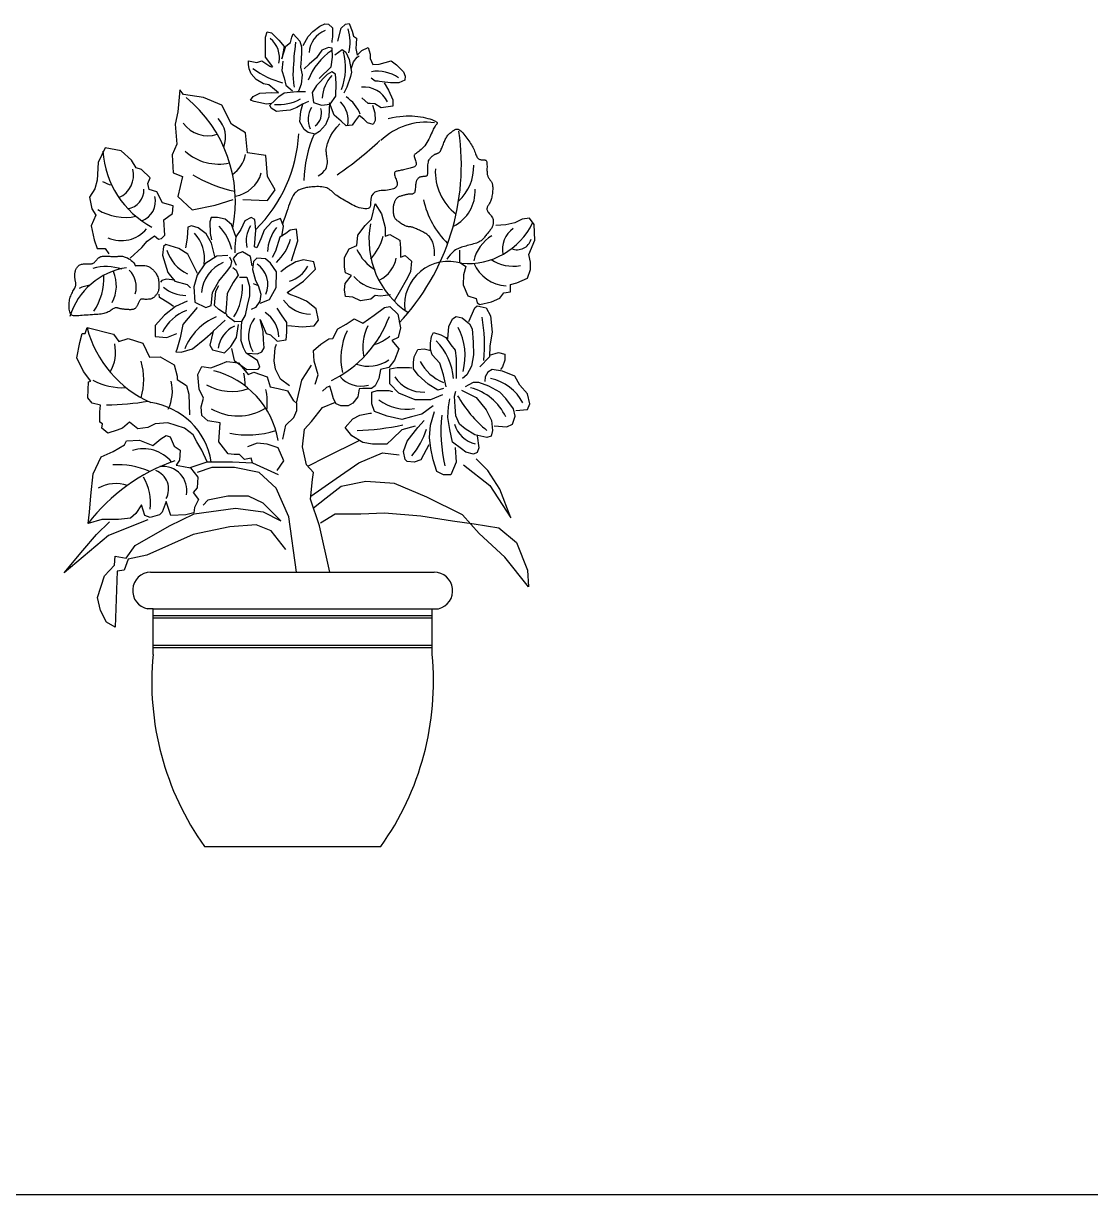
# Model space of a CAD drawing. Header units: millimetres. Extents: x 12377 to 30673, y 89761 to 101952.
# Drawn here: x 19949 to 20802, y 97844 to 98780 of the extents above; entities that cross this region are included whole.
import ezdxf

# ---------------------------------------------------------------- set-up
doc = ezdxf.new("R2010")
doc.units = ezdxf.units.MM
doc.layers.add('www.cad-blocks.net', color=7, linetype='Continuous')

# ---------------------------------------------------------------- blocks, each defined once
blk = doc.blocks.new('A$C34296723')
for p, q in [((69.08, 219.4, 2.49), (295.75, 219.4, 2.49)), ((71.19, 190.15, 2.49), (66.83, 190.15, 2.49)), ((71.19, 190.15, 2.49), (294.25, 190.15, 2.49)), ((71.19, 153.58, 2.49), (71.19, 190.15, 2.49)), ((294.25, 190.15, 2.49), (299.36, 190.15, 2.49)), ((294.25, 153.58, 2.49), (294.25, 190.15, 2.49)), ((71.19, 184.66, 2.49), (294.25, 184.66, 2.49)), ((71.19, 182.83, 2.49), (294.25, 182.83, 2.49)), ((71.19, 160.89, 2.49), (294.25, 160.89, 2.49)), ((71.19, 159.06, 2.49), (294.25, 159.06, 2.49)), ((112.26, 0, 2.49), (253.18, 0, 2.49))]:
    blk.add_line(p, q)
for points in [[(191.18, 640.65), (195.08, 647.79), (198.98, 651.69), (204.51, 655.91), (208.41, 657.86), (211.33, 657.53), (214.58, 654.61), (214.58, 647.47), (213.93, 644.22), (213.93, 642.92)], [(218.81, 643.9), (221.41, 654.29), (224.98, 657.53), (227.91, 658.18), (230.18, 652.01), (231.48, 648.12), (233.76, 646.5), (233.43, 641.95), (233.11, 638.05), (234.41, 632.86), (237.98, 636.43), (243.18, 639.03), (244.81, 633.51), (244.81, 630.26), (246.76, 625.39), (251.96, 625.72), (261.38, 628.31), (265.61, 625.07), (271.46, 619.55), (272.76, 615.98), (272.43, 612.73), (267.56, 610.78), (261.06, 610.78), (252.28, 611.75), (250.98, 612.08), (248.71, 612.08), (245.46, 614.35)], [(166.81, 623.44), (160.96, 631.24), (160.96, 639.03), (160.96, 647.14), (162.26, 651.37), (165.83, 650.72), (171.68, 644.87), (175.91, 639.68), (173.96, 629.94), (177.21, 640), (181.11, 642.92), (182.08, 647.14), (183.06, 649.74), (188.58, 643.9), (189.88, 639.35), (189.88, 635.13), (189.56, 629.61), (188.91, 623.12), (190.21, 616.95), (189.56, 609.48), (187.28, 603.96)], [(203.86, 614.03), (213.61, 623.44), (214.58, 631.24), (214.26, 638.38), (211.33, 639.03), (206.13, 636.75), (201.91, 630.59), (196.06, 625.72), (191.83, 621.82)], [(216.53, 633.18), (222.38, 637.4), (225.31, 635.13), (227.91, 629.29), (229.86, 619.22), (228.88, 615.65), (225.96, 607.21), (223.68, 602.34)], [(165.51, 594.22), (161.93, 593.57), (155.76, 594.87), (151.86, 595.85), (148.93, 596.82), (151.21, 599.74), (156.41, 602.34), (166.16, 602.99), (171.36, 602.66), (168.11, 605.26), (163.56, 609.16), (159.33, 609.81), (153.48, 613.38), (149.58, 617.92), (147.96, 621.82), (147.31, 625.39), (147.31, 628.31), (154.13, 627.01), (158.03, 628.31), (164.53, 624.09), (166.48, 623.12)], [(174.93, 627.99), (173.96, 620.52), (175.91, 614.68), (177.21, 608.83), (180.78, 605.91), (182.73, 604.29)], [(229.53, 621.82), (231.48, 627.34), (234.41, 631.24), (236.03, 632.21)], [(198.33, 602.99), (199.31, 594.87), (205.81, 592.92), (212.63, 593.57), (217.18, 600.07), (217.51, 610.46), (216.86, 617.6), (213.93, 619.55), (210.36, 617.27), (201.91, 608.51), (198.33, 602.99)], [(255.86, 610.78), (259.43, 604.94), (262.68, 597.14), (262.68, 591.95), (253.58, 590.65), (248.38, 593.9), (244.81, 594.22), (243.18, 594.22), (237.98, 598.77)], [(142.88, 517.38), (162.72, 516.61), (168.82, 525), (162.72, 535.67), (161.19, 552.44), (146.69, 554.73), (145.17, 570.73), (133.72, 577.6), (126.09, 592.84), (111.59, 598.94), (95.56, 601.23), (92.51, 605.04), (90.98, 587.5), (88.69, 577.6), (90.22, 561.59), (86.4, 553.2), (87.17, 538.72), (94.8, 535.67), (90.98, 519.66), (102.43, 508.99), (120.75, 512.8), (135.25, 517.38)], [(195.41, 595.85), (190.53, 593.57), (185.98, 590.98), (180.78, 588.7), (174.93, 588.38), (169.73, 587.73), (165.51, 590.33), (164.53, 592.92), (168.43, 596.49), (171.68, 599.74), (175.91, 602.66), (180.78, 603.31), (185.98, 603.64), (193.13, 603.64)], [(246.43, 592.92), (248.38, 586.75), (248.71, 580.59), (247.08, 577.34), (242.53, 578.64), (239.61, 581.56), (236.03, 584.48), (232.78, 580.26), (230.18, 576.69), (225.63, 576.36), (221.41, 579.94), (215.88, 584.81), (212.31, 594.55), (211.66, 583.51), (209.06, 577.01), (204.18, 571.82), (200.61, 569.55), (195.08, 570.84), (191.83, 573.44), (188.58, 579.61), (189.23, 588.05), (190.86, 593.57)], [(259.17, 582.15), (262.51, 582.86), (265.58, 583.42), (268.42, 583.84), (271.07, 584.13), (273.57, 584.29), (275.95, 584.34), (278.24, 584.28), (280.47, 584.11), (282.69, 583.86), (284.85, 583.53), (286.94, 583.14), (288.92, 582.7), (290.76, 582.24), (292.44, 581.76), (293.92, 581.28), (295.18, 580.82), (296.19, 580.39), (296.96, 579.98), (297.53, 579.61), (297.91, 579.25), (298.13, 578.91), (298.21, 578.58), (298.18, 578.26), (298.06, 577.94), (297.87, 577.62), (297.62, 577.28), (297.31, 576.9), (296.96, 576.45), (296.56, 575.92), (296.13, 575.28), (295.67, 574.51), (295.18, 573.6), (294.67, 572.52), (294.13, 571.3), (293.56, 569.97), (292.96, 568.58), (292.31, 567.13), (291.62, 565.68), (290.86, 564.25), (290.05, 562.87), (289.18, 561.57), (288.26, 560.36), (287.32, 559.25), (286.36, 558.22), (285.42, 557.3), (284.5, 556.48), (283.63, 555.76), (282.83, 555.16), (282.11, 554.66), (281.48, 554.24), (280.95, 553.87), (280.52, 553.52), (280.2, 553.16), (279.99, 552.76), (279.91, 552.29), (279.95, 551.72), (280.11, 551.03), (280.37, 550.24), (280.67, 549.38), (280.97, 548.48), (281.25, 547.57), (281.44, 546.69), (281.51, 545.87), (281.42, 545.13), (281.14, 544.5), (280.68, 543.98), (280.06, 543.54), (279.32, 543.18), (278.47, 542.87), (277.53, 542.6), (276.55, 542.35), (275.53, 542.12), (274.5, 541.88), (273.47, 541.64), (272.45, 541.4), (271.46, 541.16), (270.48, 540.94), (269.55, 540.73), (268.65, 540.53), (267.81, 540.36), (267.02, 540.22), (266.31, 540.08), (265.67, 539.92), (265.12, 539.74), (264.67, 539.51), (264.33, 539.21), (264.11, 538.82), (264.02, 538.33), (264.06, 537.72), (264.21, 537.01), (264.44, 536.21), (264.74, 535.36), (265.06, 534.47), (265.4, 533.57), (265.71, 532.67), (265.98, 531.81), (266.18, 531), (266.3, 530.23), (266.33, 529.52), (266.25, 528.86), (266.07, 528.24), (265.77, 527.68), (265.35, 527.16), (264.79, 526.69), (264.09, 526.27), (263.24, 525.89), (262.25, 525.56), (261.13, 525.27), (259.87, 525.02), (258.48, 524.82), (256.96, 524.67), (255.31, 524.55), (253.55, 524.46), (251.76, 524.29), (250, 523.9), (248.37, 523.18), (246.96, 522), (245.85, 520.23), (245.12, 517.75), (244.86, 514.42)], [(203.17, 536.3), (205.29, 537.71), (206.95, 539.09), (208.22, 540.44), (209.13, 541.76), (209.76, 543.04), (210.16, 544.27), (210.37, 545.45), (210.47, 546.57), (210.49, 547.63), (210.46, 548.64), (210.38, 549.6), (210.27, 550.53), (210.15, 551.42), (210.01, 552.3), (209.88, 553.17), (209.77, 554.04), (209.67, 554.91), (209.62, 555.8), (209.61, 556.72), (209.65, 557.69), (209.76, 558.71), (209.93, 559.8), (210.19, 560.97), (210.54, 562.24), (210.99, 563.61), (211.58, 565.11), (212.35, 566.75), (213.35, 568.57), (214.62, 570.57), (216.19, 572.79), (218.12, 575.24), (220.43, 577.94)], [(296.24, 472.23), (296.21, 474.7), (296.1, 476.79), (295.92, 478.55), (295.69, 480.02), (295.41, 481.26), (295.09, 482.32), (294.73, 483.24), (294.35, 484.08), (293.94, 484.88), (293.51, 485.64), (293.05, 486.38), (292.55, 487.08), (292.01, 487.74), (291.42, 488.38), (290.77, 488.98), (290.07, 489.55), (289.3, 490.08), (288.48, 490.59), (287.62, 491.07), (286.74, 491.52), (285.85, 491.95), (284.97, 492.36), (284.1, 492.75), (283.26, 493.12), (282.47, 493.48), (281.71, 493.83), (281, 494.15), (280.31, 494.45), (279.65, 494.71), (279.02, 494.95), (278.4, 495.14), (277.79, 495.3), (277.18, 495.41), (276.58, 495.49), (275.98, 495.56), (275.36, 495.63), (274.74, 495.72), (274.09, 495.85), (273.43, 496.03), (272.73, 496.28), (272.01, 496.61), (271.26, 497.01), (270.5, 497.46), (269.75, 497.95), (269.01, 498.47), (268.29, 498.99), (267.61, 499.5), (266.98, 499.99), (266.4, 500.45), (265.88, 500.89), (265.42, 501.31), (265, 501.76), (264.64, 502.23), (264.32, 502.75), (264.05, 503.33), (263.82, 503.99), (263.63, 504.75), (263.48, 505.58), (263.36, 506.48), (263.28, 507.41), (263.24, 508.36), (263.24, 509.32), (263.27, 510.25), (263.33, 511.14), (263.42, 511.98), (263.55, 512.76), (263.7, 513.49), (263.87, 514.17), (264.07, 514.81), (264.28, 515.4), (264.5, 515.95), (264.73, 516.47), (264.97, 516.95), (265.23, 517.41), (265.49, 517.83), (265.78, 518.22), (266.1, 518.58), (266.45, 518.91), (266.83, 519.21), (267.26, 519.49), (267.73, 519.74), (268.24, 519.96), (268.78, 520.17), (269.35, 520.36), (269.93, 520.54), (270.54, 520.71), (271.14, 520.87), (271.75, 521.03), (272.35, 521.19), (272.95, 521.34), (273.54, 521.48), (274.13, 521.62), (274.71, 521.73), (275.29, 521.83), (275.87, 521.9), (276.45, 521.94), (277.03, 521.95), (277.6, 521.96), (278.15, 521.97), (278.67, 522.03), (279.16, 522.14), (279.6, 522.33), (279.99, 522.63), (280.31, 523.06), (280.57, 523.63), (280.76, 524.32), (280.91, 525.11), (281.01, 525.96), (281.1, 526.85), (281.16, 527.74), (281.22, 528.62), (281.3, 529.44), (281.38, 530.19), (281.49, 530.87), (281.62, 531.48), (281.76, 532.03), (281.92, 532.52), (282.09, 532.96), (282.28, 533.36), (282.49, 533.72), (282.71, 534.04), (282.94, 534.34), (283.2, 534.6), (283.48, 534.84), (283.79, 535.05), (284.14, 535.24), (284.52, 535.4), (284.94, 535.54), (285.41, 535.66), (285.92, 535.77), (286.44, 535.86), (286.97, 535.94), (287.5, 536), (288.01, 536.06), (288.5, 536.12), (288.94, 536.17), (289.34, 536.23), (289.68, 536.31), (289.98, 536.43), (290.23, 536.63), (290.43, 536.91), (290.58, 537.32), (290.7, 537.86), (290.77, 538.56), (290.81, 539.43), (290.82, 540.45), (290.82, 541.57), (290.82, 542.75), (290.85, 543.96), (290.91, 545.15), (291.02, 546.29), (291.19, 547.32), (291.44, 548.23), (291.75, 549.01), (292.12, 549.68), (292.52, 550.27), (292.96, 550.77), (293.4, 551.2), (293.85, 551.59), (294.28, 551.95), (294.69, 552.28), (295.08, 552.59), (295.45, 552.88), (295.81, 553.14), (296.16, 553.38), (296.51, 553.58), (296.86, 553.76), (297.23, 553.91), (297.6, 554.03), (297.99, 554.13), (298.38, 554.25), (298.78, 554.38), (299.18, 554.57), (299.59, 554.82), (299.99, 555.15), (300.38, 555.59), (300.78, 556.15), (301.16, 556.82), (301.54, 557.57), (301.91, 558.39), (302.28, 559.26), (302.64, 560.16), (302.99, 561.07), (303.33, 561.97), (303.67, 562.85), (304.01, 563.71), (304.36, 564.53), (304.71, 565.32), (305.08, 566.08), (305.47, 566.8), (305.9, 567.49), (306.35, 568.14), (306.84, 568.76), (307.37, 569.33), (307.92, 569.87), (308.49, 570.39), (309.08, 570.87), (309.67, 571.34), (310.26, 571.78), (310.84, 572.21), (311.42, 572.62), (311.98, 573), (312.55, 573.32), (313.13, 573.56), (313.73, 573.7), (314.35, 573.73), (315, 573.61), (315.68, 573.33), (316.42, 572.88), (317.19, 572.26), (317.98, 571.51), (318.8, 570.64), (319.62, 569.69), (320.45, 568.67), (321.27, 567.61), (322.07, 566.53), (322.85, 565.46), (323.59, 564.39), (324.31, 563.32), (324.98, 562.26), (325.62, 561.21), (326.22, 560.15), (326.77, 559.1), (327.26, 558.05), (327.71, 557), (328.12, 555.96), (328.5, 554.96), (328.86, 554), (329.22, 553.1), (329.57, 552.27), (329.95, 551.53), (330.35, 550.9), (330.79, 550.37), (331.27, 549.96), (331.76, 549.64), (332.28, 549.41), (332.81, 549.24), (333.35, 549.14), (333.89, 549.09), (334.42, 549.07), (334.94, 549.08), (335.44, 549.1), (335.91, 549.09), (336.35, 549.05), (336.75, 548.94), (337.11, 548.75), (337.41, 548.45), (337.65, 548.02), (337.83, 547.45), (337.95, 546.75), (338.03, 545.96), (338.07, 545.09), (338.09, 544.16), (338.09, 543.22), (338.08, 542.28), (338.07, 541.36), (338.08, 540.49), (338.1, 539.67), (338.15, 538.9), (338.22, 538.18), (338.32, 537.5), (338.46, 536.86), (338.63, 536.25), (338.84, 535.68), (339.1, 535.15), (339.4, 534.64), (339.72, 534.15), (340.06, 533.68), (340.4, 533.23), (340.74, 532.78), (341.07, 532.34), (341.37, 531.9), (341.64, 531.44), (341.88, 530.97), (342.09, 530.48), (342.27, 529.94), (342.41, 529.36), (342.52, 528.71), (342.59, 528), (342.63, 527.2), (342.64, 526.31), (342.62, 525.36), (342.57, 524.35), (342.49, 523.31), (342.37, 522.25), (342.23, 521.2), (342.06, 520.18), (341.86, 519.21), (341.64, 518.29), (341.39, 517.44), (341.12, 516.64), (340.84, 515.89), (340.53, 515.19), (340.21, 514.53), (339.89, 513.91), (339.55, 513.32), (339.2, 512.75), (338.87, 512.2), (338.58, 511.67), (338.33, 511.13), (338.15, 510.6), (338.06, 510.05), (338.07, 509.49), (338.21, 508.9), (338.49, 508.28), (338.88, 507.63), (339.36, 506.96), (339.9, 506.28), (340.46, 505.58), (341.02, 504.89), (341.54, 504.19), (342, 503.5), (342.38, 502.82), (342.67, 502.16), (342.89, 501.51), (343.03, 500.86), (343.11, 500.23), (343.14, 499.61), (343.12, 498.99), (343.06, 498.38), (342.96, 497.78), (342.83, 497.18), (342.66, 496.59), (342.45, 496), (342.2, 495.41), (341.9, 494.81), (341.56, 494.22), (341.16, 493.61), (340.72, 493.01), (340.23, 492.39), (339.71, 491.77), (339.18, 491.15), (338.64, 490.53), (338.1, 489.9), (337.58, 489.27), (337.09, 488.64), (336.63, 488.01), (336.19, 487.38), (335.75, 486.76), (335.28, 486.16), (334.77, 485.57), (334.19, 485), (333.52, 484.45), (332.74, 483.94), (331.83, 483.46), (330.82, 483), (329.71, 482.58), (328.54, 482.18), (327.31, 481.8), (326.06, 481.44), (324.8, 481.11), (323.55, 480.78), (322.32, 480.47), (321.14, 480.17), (319.99, 479.86), (318.87, 479.55), (317.79, 479.22), (316.75, 478.86), (315.74, 478.47), (314.77, 478.05), (313.84, 477.57), (312.92, 477.01), (311.97, 476.33), (310.98, 475.48), (309.91, 474.44), (308.73, 473.15), (307.41, 471.59), (305.93, 469.71)], [(52.83, 470.44), (62.25, 478.87), (66.37, 484.16), (72.26, 488.28), (75.4, 485.73), (78.01, 486.31), (80.49, 488.78), (79.87, 501.16), (86.69, 506.12), (87.31, 512.31), (78.63, 514.78), (74.29, 523.45), (68.09, 525.31), (66.85, 530.26), (68.71, 534.59), (61.9, 541.4), (57.56, 542.64), (53.84, 548.83), (45.78, 556.26), (32.77, 558.73), (27.19, 546.97), (26.57, 532.73), (24.71, 525.92), (20.37, 519.12), (22.23, 509.83), (25.33, 504.88), (21.61, 496.21), (24.09, 485.07), (26.57, 478.26), (32.77, 478.26), (35.87, 473.93)], [(244.86, 514.42), (245.07, 512.85), (244.81, 511.66), (244.14, 510.81), (243.15, 510.28), (241.91, 510.01), (240.49, 509.97), (238.97, 510.11), (237.43, 510.41), (235.93, 510.81), (234.48, 511.31), (233.06, 511.89), (231.68, 512.53), (230.34, 513.22), (229.01, 513.94), (227.71, 514.68), (226.41, 515.42), (225.13, 516.15), (223.86, 516.87), (222.61, 517.59), (221.4, 518.3), (220.23, 519.02), (219.12, 519.75), (218.06, 520.49), (217.08, 521.24), (216.17, 522.01), (215.31, 522.78), (214.48, 523.54), (213.66, 524.28), (212.81, 524.97), (211.93, 525.61), (210.97, 526.17), (209.92, 526.64), (208.76, 527.01), (207.5, 527.28), (206.18, 527.47), (204.81, 527.59), (203.43, 527.65), (202.04, 527.65), (200.69, 527.62), (199.39, 527.55), (198.17, 527.46), (197.01, 527.35), (195.93, 527.22), (194.9, 527.08), (193.93, 526.91), (193, 526.72), (192.11, 526.51), (191.25, 526.29), (190.42, 526.04), (189.62, 525.77), (188.85, 525.47), (188.1, 525.13), (187.39, 524.75), (186.7, 524.33), (186.05, 523.87), (185.43, 523.34), (184.83, 522.76), (184.27, 522.1), (183.72, 521.34), (183.17, 520.48), (182.62, 519.48), (182.06, 518.34), (181.48, 517.04), (180.86, 515.56), (180.21, 513.89), (179.52, 512.03), (178.8, 510), (178.03, 507.81), (177.23, 505.48), (176.4, 503.01), (175.54, 500.43), (174.64, 497.74)], [(260.86, 441.02), (252.86, 440.18), (248.65, 440.6), (245.28, 437.66), (236.85, 436.39), (230.96, 439.34), (225.06, 439.76), (224.22, 445.23), (224.64, 450.28), (229.7, 456.59), (225.06, 458.69), (224.22, 463.32), (224.22, 470.89), (228.01, 478.04), (233.91, 480.57), (234.75, 488.98), (240.64, 496.55), (245.7, 501.6), (248.65, 513.8), (253.7, 505.81), (256.65, 494.87), (256.65, 488.14), (260.44, 489.4), (268.44, 484.77), (268.86, 478.46), (268.86, 471.31), (272.65, 472.57), (277.7, 467.95), (276.86, 459.53), (273.49, 452.8), (268.86, 444.81), (263.87, 436.2)], [(120.63, 471.75), (117.94, 482.52), (113.7, 489.83), (107.16, 494.83), (101.77, 496.37), (99.07, 495.21), (98.3, 486.37), (97.15, 478.68)], [(137.19, 487.91), (133.72, 497.52), (128.72, 501.75), (122.56, 502.91), (117.55, 502.91), (116.4, 499.44), (116.78, 490.21), (117.94, 485.21)], [(174.14, 487.91), (175.3, 495.98), (172.99, 502.14), (166.06, 499.44), (159.9, 492.91), (157.2, 485.98), (154.12, 478.68), (152.2, 479.45), (153.35, 492.91), (152.58, 501.37), (149.5, 502.91), (144.5, 500.21), (141.42, 493.29), (137.19, 487.52), (136.42, 479.45), (136.42, 474.83)], [(316.04, 476.86), (316.04, 467.18), (321.09, 463.82), (319.4, 457.09), (318.98, 449.09), (322.77, 440.26), (329.51, 438.16), (330.35, 434.79), (332.46, 433.53), (341.72, 435.63), (348.46, 438.58), (351.41, 442.78), (356.88, 443.62), (356.88, 449.51), (361.94, 450.78), (370.36, 454.56), (372.88, 461.29), (372.88, 467.18), (371.62, 473.49), (376.25, 484.85), (375.83, 497.47), (372.04, 502.52), (366.15, 501.68), (360.25, 498.73), (353.09, 497.05), (345.09, 496.63)], [(181.84, 468.29), (186.85, 484.45), (185.69, 493.68), (180.69, 492.91), (177.22, 490.21), (172.6, 487.14), (169.14, 475.98), (166.44, 470.99)], [(106.77, 458.29), (99.07, 473.68), (91.76, 478.29), (81.36, 481.37), (79.44, 479.83), (78.67, 472.91), (82.9, 459.06), (88.68, 452.14), (98.3, 449.45), (101, 446.76)], [(57.62, 464.54), (60.45, 464.64), (62.7, 464.63), (64.45, 464.54), (65.78, 464.37), (66.77, 464.14), (67.51, 463.86), (68.08, 463.54), (68.57, 463.2), (69.04, 462.86), (69.51, 462.5), (69.99, 462.13), (70.46, 461.73), (70.93, 461.31), (71.41, 460.86), (71.88, 460.37), (72.36, 459.84), (72.83, 459.26), (73.29, 458.64), (73.74, 457.96), (74.16, 457.22), (74.55, 456.42), (74.9, 455.55), (75.2, 454.61), (75.44, 453.6), (75.62, 452.51), (75.74, 451.37), (75.81, 450.21), (75.82, 449.06), (75.79, 447.94), (75.73, 446.87), (75.64, 445.9), (75.51, 445.04), (75.37, 444.32), (75.21, 443.72), (75.03, 443.22), (74.82, 442.79), (74.59, 442.41), (74.34, 442.06), (74.06, 441.7), (73.76, 441.33), (73.43, 440.91), (73.07, 440.47), (72.66, 440.01), (72.22, 439.55), (71.71, 439.11), (71.15, 438.7), (70.53, 438.33), (69.83, 438.03), (69.06, 437.81), (68.23, 437.65), (67.37, 437.56), (66.5, 437.51), (65.65, 437.5), (64.85, 437.52), (64.1, 437.56), (63.44, 437.61), (62.89, 437.66), (62.43, 437.7), (62.06, 437.72), (61.74, 437.7), (61.47, 437.64), (61.23, 437.51), (61.01, 437.32), (60.78, 437.05), (60.53, 436.69), (60.27, 436.26), (60, 435.77), (59.71, 435.23), (59.43, 434.67), (59.15, 434.09), (58.87, 433.53), (58.6, 432.99), (58.34, 432.48), (58.09, 432.01), (57.84, 431.58), (57.59, 431.2), (57.33, 430.85), (57.05, 430.53), (56.75, 430.26), (56.43, 430.02), (56.07, 429.83), (55.68, 429.66), (55.26, 429.53), (54.82, 429.43), (54.35, 429.36), (53.85, 429.31), (53.33, 429.28), (52.79, 429.28), (52.22, 429.28), (51.65, 429.31), (51.06, 429.34), (50.46, 429.38), (49.86, 429.43), (49.26, 429.49), (48.66, 429.55), (48.08, 429.6), (47.5, 429.66), (46.94, 429.72), (46.4, 429.78), (45.87, 429.85), (45.36, 429.93), (44.87, 430.02), (44.39, 430.13), (43.93, 430.25), (43.49, 430.39), (43.07, 430.53), (42.64, 430.66), (42.21, 430.76), (41.77, 430.81), (41.31, 430.8), (40.81, 430.71), (40.28, 430.53), (39.71, 430.24), (39.09, 429.87), (38.42, 429.42), (37.72, 428.94), (36.98, 428.43), (36.2, 427.93), (35.38, 427.45), (34.53, 427.03), (33.64, 426.67), (32.71, 426.37), (31.73, 426.13), (30.69, 425.93), (29.57, 425.77), (28.37, 425.64), (27.08, 425.52), (25.68, 425.41), (24.19, 425.31), (22.61, 425.2), (20.97, 425.1), (19.32, 424.99), (17.67, 424.89), (16.05, 424.78), (14.5, 424.68), (13.05, 424.57), (11.72, 424.47), (10.51, 424.39), (9.41, 424.35), (8.44, 424.36), (7.57, 424.46), (6.81, 424.65), (6.16, 424.96), (5.61, 425.41), (5.16, 426.01), (4.8, 426.75), (4.52, 427.6), (4.31, 428.55), (4.17, 429.57), (4.09, 430.64), (4.06, 431.74), (4.07, 432.85), (4.11, 433.94), (4.19, 435.03), (4.31, 436.09), (4.48, 437.15), (4.7, 438.18), (4.97, 439.2), (5.29, 440.21), (5.68, 441.19), (6.13, 442.15), (6.63, 443.09), (7.14, 444), (7.66, 444.88), (8.15, 445.72), (8.59, 446.52), (8.97, 447.28), (9.26, 447.99), (9.45, 448.65), (9.53, 449.26), (9.54, 449.85), (9.49, 450.41), (9.39, 450.96), (9.26, 451.5), (9.12, 452.05), (8.98, 452.62), (8.86, 453.21), (8.76, 453.82), (8.68, 454.45), (8.62, 455.1), (8.59, 455.75), (8.58, 456.41), (8.59, 457.07), (8.63, 457.73), (8.7, 458.39), (8.79, 459.03), (8.91, 459.67), (9.07, 460.29), (9.26, 460.89), (9.48, 461.47), (9.74, 462.03), (10.03, 462.57), (10.37, 463.08), (10.75, 463.57), (11.17, 464.01), (11.63, 464.42), (12.14, 464.79), (12.7, 465.11), (13.31, 465.37), (13.96, 465.59), (14.67, 465.74), (15.42, 465.85), (16.19, 465.91), (16.98, 465.95), (17.77, 465.96), (18.54, 465.95), (19.29, 465.94), (20, 465.94), (20.66, 465.95), (21.27, 465.98), (21.84, 466.04), (22.38, 466.14), (22.88, 466.29), (23.37, 466.5), (23.83, 466.78), (24.28, 467.13), (24.73, 467.56), (25.17, 468.06), (25.62, 468.6), (26.08, 469.15), (26.56, 469.71), (27.05, 470.24), (27.58, 470.72), (28.14, 471.13), (28.74, 471.45), (29.38, 471.69), (30.05, 471.86), (30.76, 471.98), (31.5, 472.04), (32.27, 472.06), (33.07, 472.06), (33.9, 472.04), (34.75, 472.01), (35.62, 471.98), (36.49, 471.94), (37.35, 471.91), (38.2, 471.88), (39.01, 471.85), (39.78, 471.83), (40.49, 471.83), (41.15, 471.83), (41.74, 471.85), (42.29, 471.88), (42.81, 471.91), (43.3, 471.94), (43.77, 471.98), (44.24, 472.01), (44.7, 472.04), (45.19, 472.06), (45.69, 472.06), (46.23, 472.04), (46.81, 471.97), (47.44, 471.85), (48.14, 471.66), (48.91, 471.4), (49.76, 471.06), (50.69, 470.61), (51.69, 470.06), (52.72, 469.4), (53.74, 468.61), (54.73, 467.7), (55.66, 466.65), (56.49, 465.46), (57.2, 464.11)], [(131.03, 472.52), (122.17, 472.14), (112.55, 465.99), (106.39, 456.76), (103.69, 447.53), (104.46, 435.22), (113.32, 430.99), (117.55, 432.53), (118.71, 442.91), (123.71, 452.14), (129.87, 459.45), (133.34, 464.06), (134.11, 467.91), (132.57, 471.37)], [(150.27, 464.45), (149.12, 471.75), (142.58, 475.6), (138.34, 474.06), (135.26, 470.22), (137.57, 464.83)], [(156.82, 434.45), (164.13, 437.53), (169.52, 447.14), (169.91, 459.45), (164.9, 466.37), (161.05, 469.83), (154.12, 470.6), (151.43, 467.91), (150.66, 461.37), (152.97, 452.53), (155.28, 448.68)], [(178.76, 416.76), (190.31, 415.61), (199.94, 416.37), (203.4, 420.99), (201.48, 429.83), (193.78, 435.99), (187.23, 439.06), (179.92, 441.76), (178.38, 442.91), (191.47, 452.14), (201.09, 461.76), (199.55, 467.52), (191.47, 469.06), (185.31, 467.52), (177.99, 463.29), (173.37, 459.45)], [(134.88, 462.91), (137.57, 460.99), (139.11, 456.76), (135.26, 450.99), (130.26, 442.14), (129.49, 430.6), (129.1, 425.99), (123.71, 429.45), (120.25, 432.53), (121.4, 444.06), (123.71, 448.68)], [(88.68, 452.91), (81.75, 453.68), (78.28, 452.53), (77.13, 451.37)], [(140.27, 455.22), (146.04, 455.22), (148.35, 447.91), (148.35, 440.22), (146.42, 432.53), (144.88, 424.84), (141.81, 419.84), (136.42, 419.45), (130.26, 424.07), (129.87, 425.99)], [(151.04, 450.22), (155.28, 448.68), (157.2, 441.76), (156.43, 435.99), (152.97, 430.99), (149.5, 429.45)], [(87.52, 431.76), (83.67, 434.45), (76.36, 439.06), (75.98, 441.76)], [(98.3, 435.99), (89.06, 431.76), (80.21, 424.84), (72.9, 416.76), (72.9, 407.91), (82.13, 407.14), (90.22, 410.22)], [(106.39, 430.99), (94.84, 417.53), (92.91, 406.76), (90.22, 397.53), (89.45, 395.61), (93.68, 395.22), (102.54, 397.91), (112.55, 405.99), (119.09, 411.76)], [(200.64, 369.68), (203.17, 377.25), (199.8, 388.18), (199.38, 396.6), (205.27, 401.65), (211.59, 405.85), (214.96, 406.27), (218.75, 413.85), (225.48, 417.63), (231.8, 421.84), (238.96, 418.47), (247.8, 424.78), (256.22, 431.09), (260.44, 431.93), (266.75, 425.62), (268.86, 414.69), (267.17, 407.11), (262.12, 404.59), (267.59, 397.86), (264.23, 389.03), (259.59, 383.14), (252.86, 381.45), (251.59, 374.3), (248.64, 368.41), (245.7, 366.31), (238.96, 366.31), (236.01, 365.89), (234.75, 359.58), (230.96, 354.53), (227.17, 352.43), (221.27, 352.43), (217.48, 354.11), (215.38, 357.9), (213.69, 363.79), (212.43, 367.99), (209.9, 367.15), (206.54, 364.21)], [(323.6, 419.74), (328.23, 430.67), (330.34, 432.36), (337.5, 430.67), (340.87, 424.36), (342.13, 411.32), (340.44, 400.38), (340.02, 391.55), (332.44, 383.56)], [(146.42, 394.45), (154.51, 394.07), (157.97, 395.61), (159.9, 398.68), (159.51, 405.22), (159.13, 411.76), (156.82, 421.37), (161.44, 410.22), (164.9, 409.07), (170.29, 404.07), (177.61, 405.22), (177.99, 411.37), (177.99, 419.07), (173.76, 425.22), (170.29, 430.6)], [(306.76, 405.85), (307.6, 415.95), (310.55, 421.84), (313.49, 423.94), (318.13, 422.68), (324.02, 418.05), (326.13, 413.85), (326.97, 403.33), (327.39, 393.23), (325.71, 383.98), (321.92, 377.25), (318.55, 374.3)], [(114.27, 307.69), (110, 316.84), (106.08, 323.69), (103.14, 329.07), (96.29, 334.45), (83.07, 338.85), (72.79, 337.87), (66.92, 334.94), (59.08, 333.96), (52.23, 339.34), (46.84, 334.45), (42.44, 332.98), (35.1, 330.54), (30.2, 334.45), (30.69, 337.87), (28.73, 339.34), (28.73, 347.65), (29.22, 353.03), (22.37, 354.5), (18.94, 358.9), (19.43, 371.62), (21.39, 372.11), (15.51, 379.93), (10.13, 390.69), (12.58, 402.92), (14.53, 410.25), (16.98, 410.25), (18.45, 415.15), (39.5, 409.77), (43.91, 403.9), (51.25, 406.34), (63, 402.43), (68.39, 391.18), (76.71, 391.67), (87.97, 385.31), (90.42, 376.02), (90.42, 373.57), (97.76, 368.68), (99.72, 361.84), (100.21, 345.21)], [(128.72, 420.99), (119.09, 412.14), (116.4, 400.99), (118.71, 397.15), (128.33, 394.84), (133.34, 399.84), (137.96, 407.14), (139.5, 417.53)], [(141.81, 420.22), (141.42, 411.37), (141.42, 404.45)], [(133.72, 398.3), (136.03, 388.68), (146.04, 381.38), (155.28, 381.76), (156.43, 383.3), (154.51, 388.68), (145.65, 394.45), (143.35, 398.68), (141.42, 405.22)], [(305.49, 367.57), (303.39, 377.25), (300.44, 386.5), (294.12, 393.23), (292.86, 397.44), (292.86, 402.49), (293.7, 407.96), (295.39, 410.9), (301.28, 409.22), (305.07, 407.11), (309.28, 401.23), (312.65, 397.02), (313.49, 389.87), (313.49, 380.19), (313.49, 374.3)], [(180.3, 368.3), (172.99, 373.69), (169.14, 381.76), (167.98, 388.3), (168.75, 398.68), (169.91, 401.76)], [(303.39, 366.31), (298.76, 365.05), (291.18, 369.68), (283.17, 376.83), (279.39, 381.87), (279.39, 386.92), (279.81, 391.55), (282.75, 397.44), (287.81, 397.86), (293.28, 396.6)], [(340.02, 392.81), (347.18, 394.92), (352.23, 393.65), (352.23, 389.03), (350.55, 383.56), (348.87, 381.45)], [(150.53, 306.9), (149.65, 310.48), (144.27, 309.51), (140.35, 313.42), (135.95, 313.42), (131.05, 313.91), (123.71, 323.69), (124.69, 338.85), (114.89, 340.32), (110, 344.72), (109.51, 351.57), (111.47, 358.41), (108.04, 365.75), (107.06, 377.49), (110, 383.85), (117.34, 382.87), (125.18, 385.8), (130.07, 387.76), (139.37, 386.78), (147.21, 377.49), (151.61, 379.44), (162.38, 375.53), (164.83, 367.71), (171.19, 366.24), (178.9, 364.37)], [(197.63, 384.84), (193.39, 378.3), (189.93, 372.92), (185.66, 354.46)], [(302.55, 361.26), (292.86, 357.06), (280.65, 357.06), (267.59, 362.52), (260.44, 370.1), (260.44, 381.87), (266.33, 383.14), (276.02, 383.14), (278.12, 382.72)], [(361.08, 348.64), (370.34, 349.48), (372.45, 354.11), (370.34, 362.1), (364.45, 368.83), (360.24, 375.99), (350.55, 380.19), (342.13, 381.45), (338.76, 379.35), (336.65, 375.56), (336.23, 371.78)], [(343.81, 336.44), (353.92, 335.6), (358.55, 337.7), (360.66, 344.01), (359.39, 349.9), (353.08, 358.32), (348.45, 363.37), (339.6, 367.99), (331.6, 370.94), (326.97, 370.94), (323.6, 369.25), (320.65, 367.57)], [(174.96, 325.79), (177.32, 336.82), (183.63, 343.11), (185.99, 348.63), (185.99, 354.14), (183.63, 356.5), (178.9, 364.37)], [(294.97, 352.43), (286.12, 345.7), (277.7, 343.59), (270.12, 341.49), (258.33, 344.01), (248.22, 347.8), (246.12, 354.11), (246.12, 363.37), (250.33, 364.63), (259.59, 364.63), (262.54, 363.79)], [(330.34, 328.45), (331.6, 318.77), (330.34, 314.99), (327.39, 313.73), (321.07, 315.41), (317.7, 317.93), (310.55, 323.4), (308.44, 333.5), (306.76, 343.17), (307.18, 351.59), (308.44, 357.9)], [(317.7, 365.05), (329.5, 359.16), (337.5, 349.06), (341.71, 340.65), (342.55, 332.66), (341.29, 328.03), (337.92, 327.19), (328.23, 329.29), (320.65, 333.92), (316.02, 337.7), (313.07, 344.43), (312.65, 351.59), (312.23, 360), (313.07, 364.21)], [(212.35, 219.4), (204.12, 256.51), (197.03, 277.77), (198.6, 293.51), (199.39, 299.02), (193.87, 305.32), (190.72, 319.49), (192.3, 333.67), (197.81, 339.96), (206.48, 350.99), (217.07, 355.22)], [(280.65, 336.02), (270.12, 333.08), (262.54, 325.93), (257.91, 321.72), (246.54, 321.72), (238.96, 322.98), (230.12, 328.45), (224.64, 335.18), (230.96, 341.91), (236.43, 344.86), (244.43, 346.54), (245.7, 346.54)], [(312.65, 319.19), (313.49, 307.42), (309.28, 297.32), (303.39, 297.32), (297.91, 299.84), (294.97, 309.1), (293.28, 318.35), (292.02, 327.19), (292.86, 336.86), (296.23, 347.8)], [(291.6, 321.3), (285.28, 309.1), (279.81, 307.42), (274.33, 307.84), (272.65, 309.52), (271.38, 315.83), (274.33, 324.24), (282.75, 335.18), (287.81, 340.65)], [(103.29, 283.17), (107.52, 277.36), (104.35, 271.02), (103.82, 266.79), (97.47, 265.2), (85.3, 264.67), (81.6, 275.77), (78.42, 267.32), (76.31, 265.2), (68.9, 263.09), (64.67, 264.67), (62.02, 273.13), (57.26, 266.26), (53.03, 262.56), (43.5, 261.5), (30.28, 261.5), (19.17, 258.33), (20.22, 267.32), (21.28, 280.53), (23.4, 297.97), (29.75, 311.71), (39.27, 315.94), (48.26, 321.23), (49.85, 324.4), (60.43, 324.93), (71.02, 320.7), (71.02, 320.7), (77.36, 325.98), (81.6, 328.63), (84.77, 327.57), (87.95, 320.17), (92.71, 317), (92.18, 309.07), (89.53, 304.84), (95.35, 303.79), (101.17, 302.73), (106.99, 295.33), (106.46, 286.87), (103.29, 283.17)], [(170.23, 300.6), (175.75, 308.47), (171.02, 318.71), (162.35, 321.86), (154.47, 322.64), (146.59, 319.49)], [(194.83, 304.23), (209.64, 311.62), (236.02, 324.8)], [(197.27, 280.23), (217.52, 294.3), (235.64, 306.9), (254.56, 314.77), (267.95, 313.2)], [(319.18, 305.32), (340.46, 288.79), (357.01, 262.81), (348.34, 285.64), (338.88, 300.6), (329.43, 310.05)], [(100.88, 302.96), (114.27, 307.69), (134.77, 307.69), (150.53, 306.9), (171.02, 297.45)], [(185.84, 219.4), (179.69, 263.6), (169.44, 286.43), (156.04, 299.02), (136.34, 302.96), (118.22, 302.96), (106.39, 299.02)], [(204.91, 258.87), (216.73, 265.96), (237.22, 265.96), (256.13, 266.75), (285.29, 264.38), (310.51, 260.45), (327.85, 258.09), (347.55, 254.94), (361.74, 243.13), (370.41, 221.08), (371.2, 207.7), (352.28, 231.32), (331.79, 250.21), (318.39, 265.17), (290.02, 279.34), (264.01, 290.36), (241.16, 291.94), (221.46, 288), (209.64, 278.56), (199.47, 270.43)], [(177.32, 237.62), (165.5, 252.57), (153.68, 257.3), (132.4, 255.72), (103.24, 249.42), (66.2, 232.89), (51.23, 229.74), (48.07, 221.08), (42.56, 220.29), (40.98, 175.42), (33.89, 179.35), (29.16, 188.8), (26.8, 199.04), (32.31, 216.36), (40.19, 225.02), (40.98, 232.1), (49.65, 230.53), (56.74, 240.76), (84.33, 256.51), (104.03, 265.96), (137.13, 270.68), (159.2, 267.53), (173.38, 260.45), (159.2, 274.62), (147.38, 280.13), (130.82, 280.13), (115.06, 276.98), (111.12, 273.04)], [(66.99, 261.23), (35.46, 248.64), (0, 218.72), (14.97, 236.83), (26.01, 249.42), (36.25, 259.66)]]:
    blk.add_lwpolyline(points)
at = {"elevation": 2.49}
blk.add_lwpolyline([(299.36, 190.15, 0.887377), (295.75, 219.4, 0.887377)], format="xyb", dxfattribs=at)
for centre, radius, start, end in [((216.88, 633.13), 21.09, 112.89675, 175.36399), ((192.94, 642.99), 35.75, 346.39763, 17.55689), ((152.29, 630.72), 19.87, 347.62909, 50.99305), ((496.84, 605.28), 314.13, 173.06736, 177.39415), ((240.56, 596.2), 48.27, 123.24389, 159.95557), ((176.98, 623.03), 48.06, 338.56736, 15.13533), ((193.54, 680.53), 72.34, 233.97726, 254.8708), ((232.35, 617.32), 49.37, 177.39415, 191.76446), ((250.57, 591.05), 28.94, 54.61437, 99.80622), ((236.18, 596.23), 30.05, 137.30446, 175.87615), ((210.28, 575.36), 28.4, 21.11528, 57.75194), ((239.78, 586.76), 20.6, 24.931, 95.63729), ((29.04, 515.64), 107.89, 348.67803, 50.49807), ((171.83, 627.34), 34.06, 263.97207, 300.1899), ((212.66, 581.52), 17.61, 147.3726, 206.0787), ((193.34, 586.24), 12.47, 306.65935, 17.66352), ((205.66, 580.3), 21.55, 350.46324, 44.62659), ((108.03, 567.45), 21.13, 337.90394, 44.18341), ((114.99, 592.73), 24.35, 216.16814, 287.91462), ((289.53, 527.27), 51.95, 82.58901, 134.24612), ((132.04, 545.01), 185.54, 317.08004, 8.34259), ((72.77, 575.53), 114.95, 314.47031, 357.21899), ((287.74, 531.24), 95.95, 156.355, 179.24369), ((39.11, 795.65), 314.56, 304.73306, 312.70228), ((104.83, 560.64), 73.88, 183.65936, 242.10493), ((123.35, 584.82), 39.13, 227.53573, 283.28672), ((118.96, 559.12), 26.83, 305.93353, 347.41289), ((289.95, 543.8), 37.53, 312.52303, 1.60782), ((35.7, 537.07), 19.93, 294.24189, 13.57128), ((156.63, 624.63), 102.64, 238.38115, 258.74617), ((132.79, 545.64), 25.83, 279.00679, 344.19407), ((339.42, 539.55), 42.64, 176.7224, 232.36718), ((42.23, 551.31), 22.67, 239.50759, 259.42312), ((48.83, 524.87), 15.01, 278.40462, 2.5111), ((297.37, 524.04), 31.26, 296.61625, 2.81234), ((56.67, 515.86), 16.4, 289.30133, 14.31074), ((355.11, 531.97), 69.44, 192.33357, 225.72891), ((48.94, 544.83), 41.75, 238.26328, 281.7758), ((167.79, 484.23), 22.25, 146.87402, 193.25057), ((313.39, 485.22), 69.68, 169.59057, 236.74214), ((322.53, 523.99), 57.85, 265.23525, 334.11316), ((45.93, 510.25), 25.78, 245.14767, 321.00285), ((82.86, 470.07), 29.46, 351.57612, 43.51383), ((95.05, 468.47), 40, 12.91367, 43.42559), ((196.12, 474.08), 33.61, 141.29032, 177.27427), ((211.9, 499.3), 44.55, 318.3888, 345.27195), ((359.28, 460.81), 32.7, 122.2656, 166.59542), ((370.98, 477.47), 20.55, 125.49629, 191.04521), ((137.38, 499.41), 45.88, 315.13703, 342.48457), ((362.16, 488.95), 11.73, 247.82619, 343.36576), ((111.42, 485.66), 30.49, 196.54294, 245.15391), ((267.91, 493.06), 37.23, 204.94145, 238.76584), ((241.5, 475.12), 24.53, 296.45333, 349.29628), ((359.05, 496.5), 32.44, 236.97535, 280.19436), ((58.66, 406.84), 56.67, 98.74741, 162.65946), ((33.57, 426.1), 37.71, 70.07649, 106.2317), ((12.02, 448.52), 29.8, 332.80215, 21.9866), ((39.16, 447.48), 18.6, 342.96888, 45.98882), ((138.83, 440.42), 29.09, 113.72432, 175.13664), ((143.1, 449.47), 19.79, 336.54978, 55.37659), ((171.39, 477.71), 27.25, 289.01585, 329.86286), ((307.3, 432.73), 35.19, 72.77748, 186.18238), ((355.42, 478.79), 30.54, 203.76646, 266.0285), ((-15.21, 454.21), 46.97, 326.29348, 3.03232), ((254.71, 476.8), 31.29, 222.40277, 269.72225), ((24.85, 419.07), 30.09, 98.04916, 114.98888), ((97.19, 467.87), 27.14, 229.5964, 270.25655), ((96.16, 447.91), 46.54, 328.31887, 1.78475), ((197.3, 452.4), 26.77, 215.51415, 269.59203), ((110.15, 395.89), 35.02, 110.73528, 153.74519), ((139.95, 380.25), 46.98, 113.11176, 157.80035), ((171.43, 408.26), 24.01, 143.3158, 211.13734), ((148.13, 407.15), 23.49, 0.85967, 57.30669), ((173.46, 455.5), 92.13, 295.89422, 339.96998), ((206.25, 400.59), 129.87, 354.76738, 10.07734), ((105.95, 437.77), 90.5, 194.7948, 246.15492), ((145.82, 395.49), 22.77, 114.98822, 172.56116), ((272.39, 390.33), 51.11, 154.60148, 192.84181), ((278.71, 399.27), 39.82, 154.72161, 191.34653), ((270.34, 392.31), 50.2, 345.77834, 26.91682), ((235.81, 438.49), 39.09, 288.16386, 309.13905), ((264.32, 371.12), 46.98, 3.68489, 44.97477), ((11.34, 395.21), 29.88, 328.19016, 12.90486), ((12.94, 373.35), 50.78, 343.42724, 16.88062), ((243.48, 412.26), 28.21, 249.72511, 304.67798), ((317.64, 405.42), 37.35, 207.88137, 247.39076), ((102.28, 312.7), 69.95, 9.85138, 75.49981), ((106.67, 369.43), 38.1, 358.25959, 13.60296), ((237.26, 389.87), 21.73, 218.96303, 286.03256), ((286.8, 390.02), 26.64, 212.78827, 273.20447), ((47.15, 418.52), 51.63, 242.16125, 272.71925), ((54.02, 363.84), 32.55, 334.16087, 14.77111), ((134.04, 404.47), 40.62, 240.2037, 289.25149), ((114.43, 355.12), 47.99, 352.74557, 12.36834), ((314.49, 325.52), 42.6, 24.91905, 75.92577), ((333.92, 337.96), 36.85, 26.94977, 79.03011), ((33.84, 548.14), 194.87, 270.02772, 279.90014), ((273.67, 386.04), 36.31, 232.84025, 280.04959), ((399.49, 408.32), 97.42, 209.39706, 230.87111), ((61.32, 298.46), 57.1, 9.29681, 81.90315), ((138.96, 386.09), 41.81, 239.3962, 301.91219), ((423.4, 331.97), 122.15, 173.913, 192.98984), ((333.39, 343.58), 22.04, 195.69855, 257.84014), ((146.61, 406.79), 77.64, 259.4748, 287.02994), ((229.03, 530.43), 197.74, 271.49279, 282.17685), ((224.36, 355.53), 68.93, 321.16316, 341.55929), ((63.26, 288.21), 29.83, 40.28258, 106.68442), ((138.28, 166.69), 150.29, 109.35776, 142.42611), ((43.3, 244.79), 60.51, 65.94958, 94.08753), ((67.83, 285.85), 15.78, 330.86387, 69.74502), ((79.06, 284.84), 19.07, 348.7046, 97.22952), ((29.34, 274.77), 39.85, 352.92739, 30.98811), ((41.56, 260.87), 29.32, 72.02784, 118.88402), ((69.56, 204.65, 2.49), 14.76, 91.86639, 259.36708), ((296.83, 131.64, 2.49), 226.7, 174.44603, 215.49777), ((68.61, 131.64, 2.49), 226.7, 324.50223, 5.55397)]:
    blk.add_arc(centre, radius, start, end)
blk = doc.blocks.new('FORMAT')
at = {"layer": 'www.cad-blocks.net', "color": 155, "true_color": 0x546d8e}
blk.add_line((13495.8, 97843.52), (30672.75, 97843.52), dxfattribs=at)

msp = doc.modelspace()

# ---------------------------------------------------------------- block references
msp.add_blockref('A$C34296723', (19981.29, 98121.83))
at = {"layer": 'www.cad-blocks.net'}
msp.add_blockref('FORMAT', (0, 0), dxfattribs=at)

doc.saveas('drawing.dxf')
